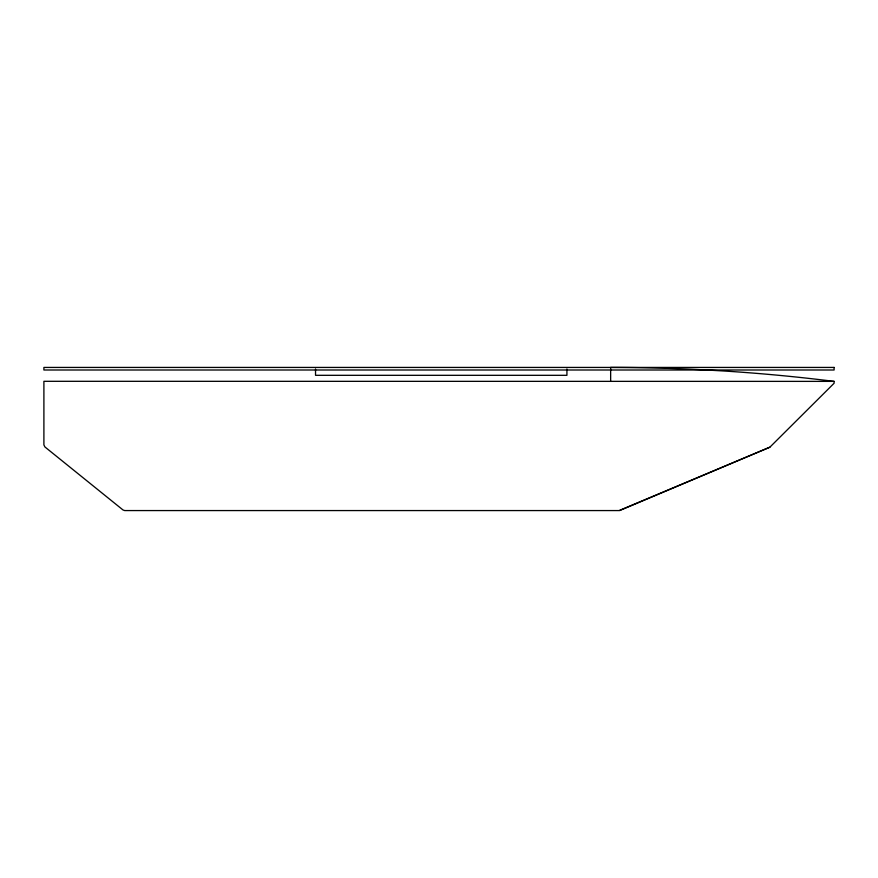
<?xml version="1.0" encoding="UTF-8"?>
<svg xmlns="http://www.w3.org/2000/svg" width="878" height="878" viewBox="0 0 878 878"><rect width="100%" height="100%" fill="white"/><g stroke="black" fill="none" stroke-linecap="round" stroke-linejoin="round"><path stroke-width="1.32" d="M834.1 381.381L43.9 381.304L43.9 444.872L44.888 446.924L123.03 509.986L124.698 510.568L619.616 510.568L769.863 447.198L834.1 383.247L834.1 381.381A1796.904 1796.904 0 0 0 722.594 370.922L703.947 369.857A1796.904 1796.904 0 0 0 610.649 367.432L610.649 381.359M619.616 510.359L769.863 447.198M566.925 368.979L566.925 375.312L315.531 375.312L315.531 368.979M834.1 367.432L43.9 367.432L43.9 370L834.1 370L834.1 367.432"/></g></svg>
